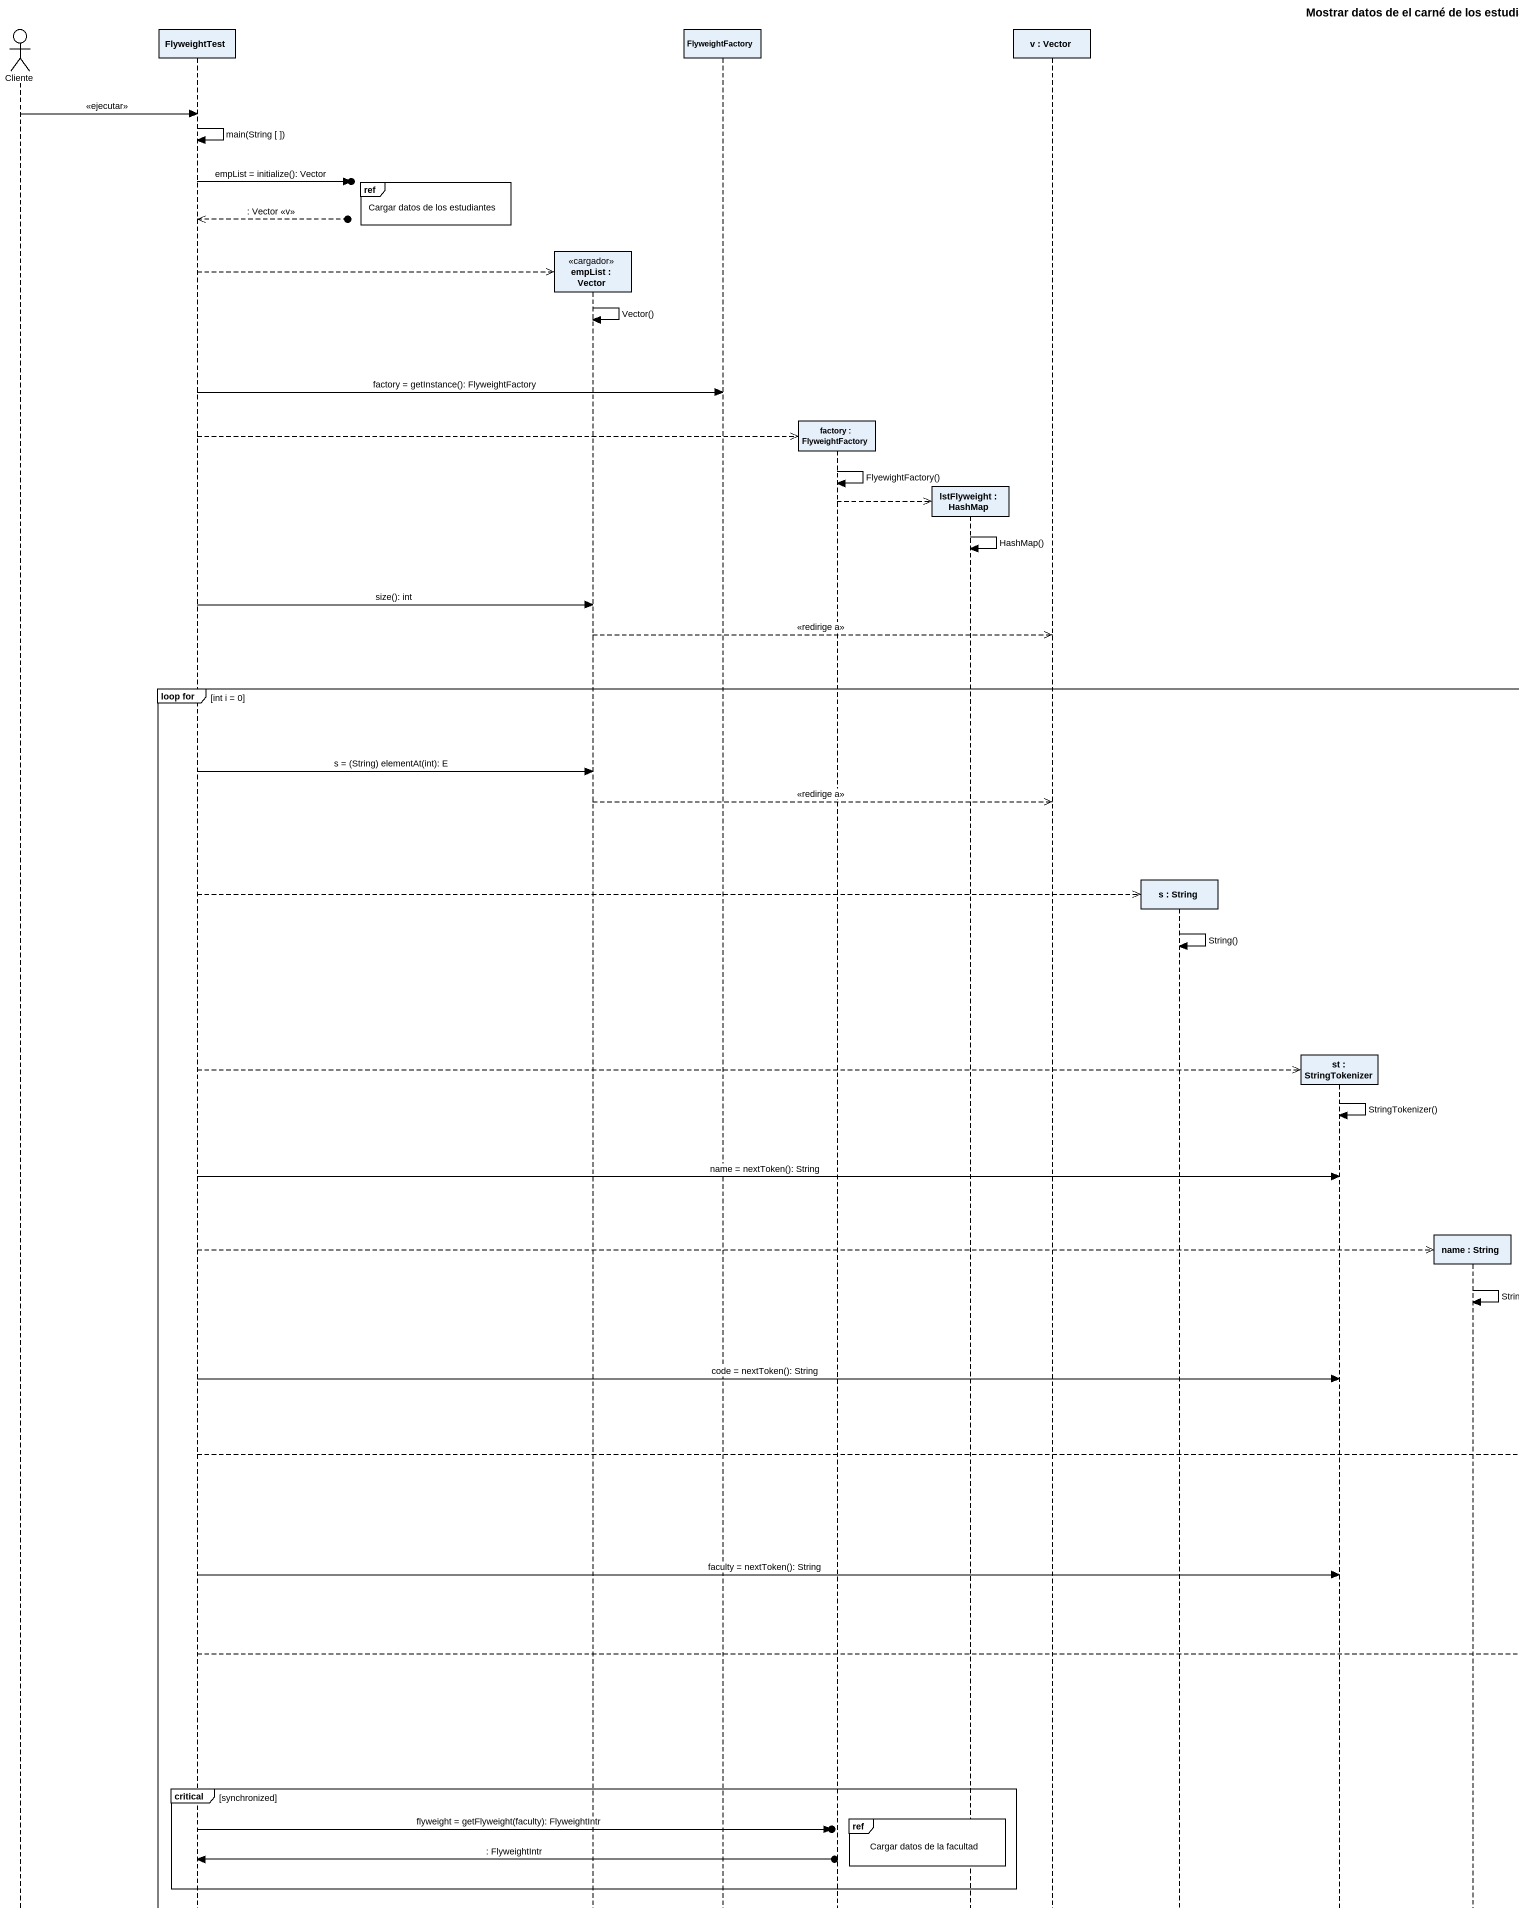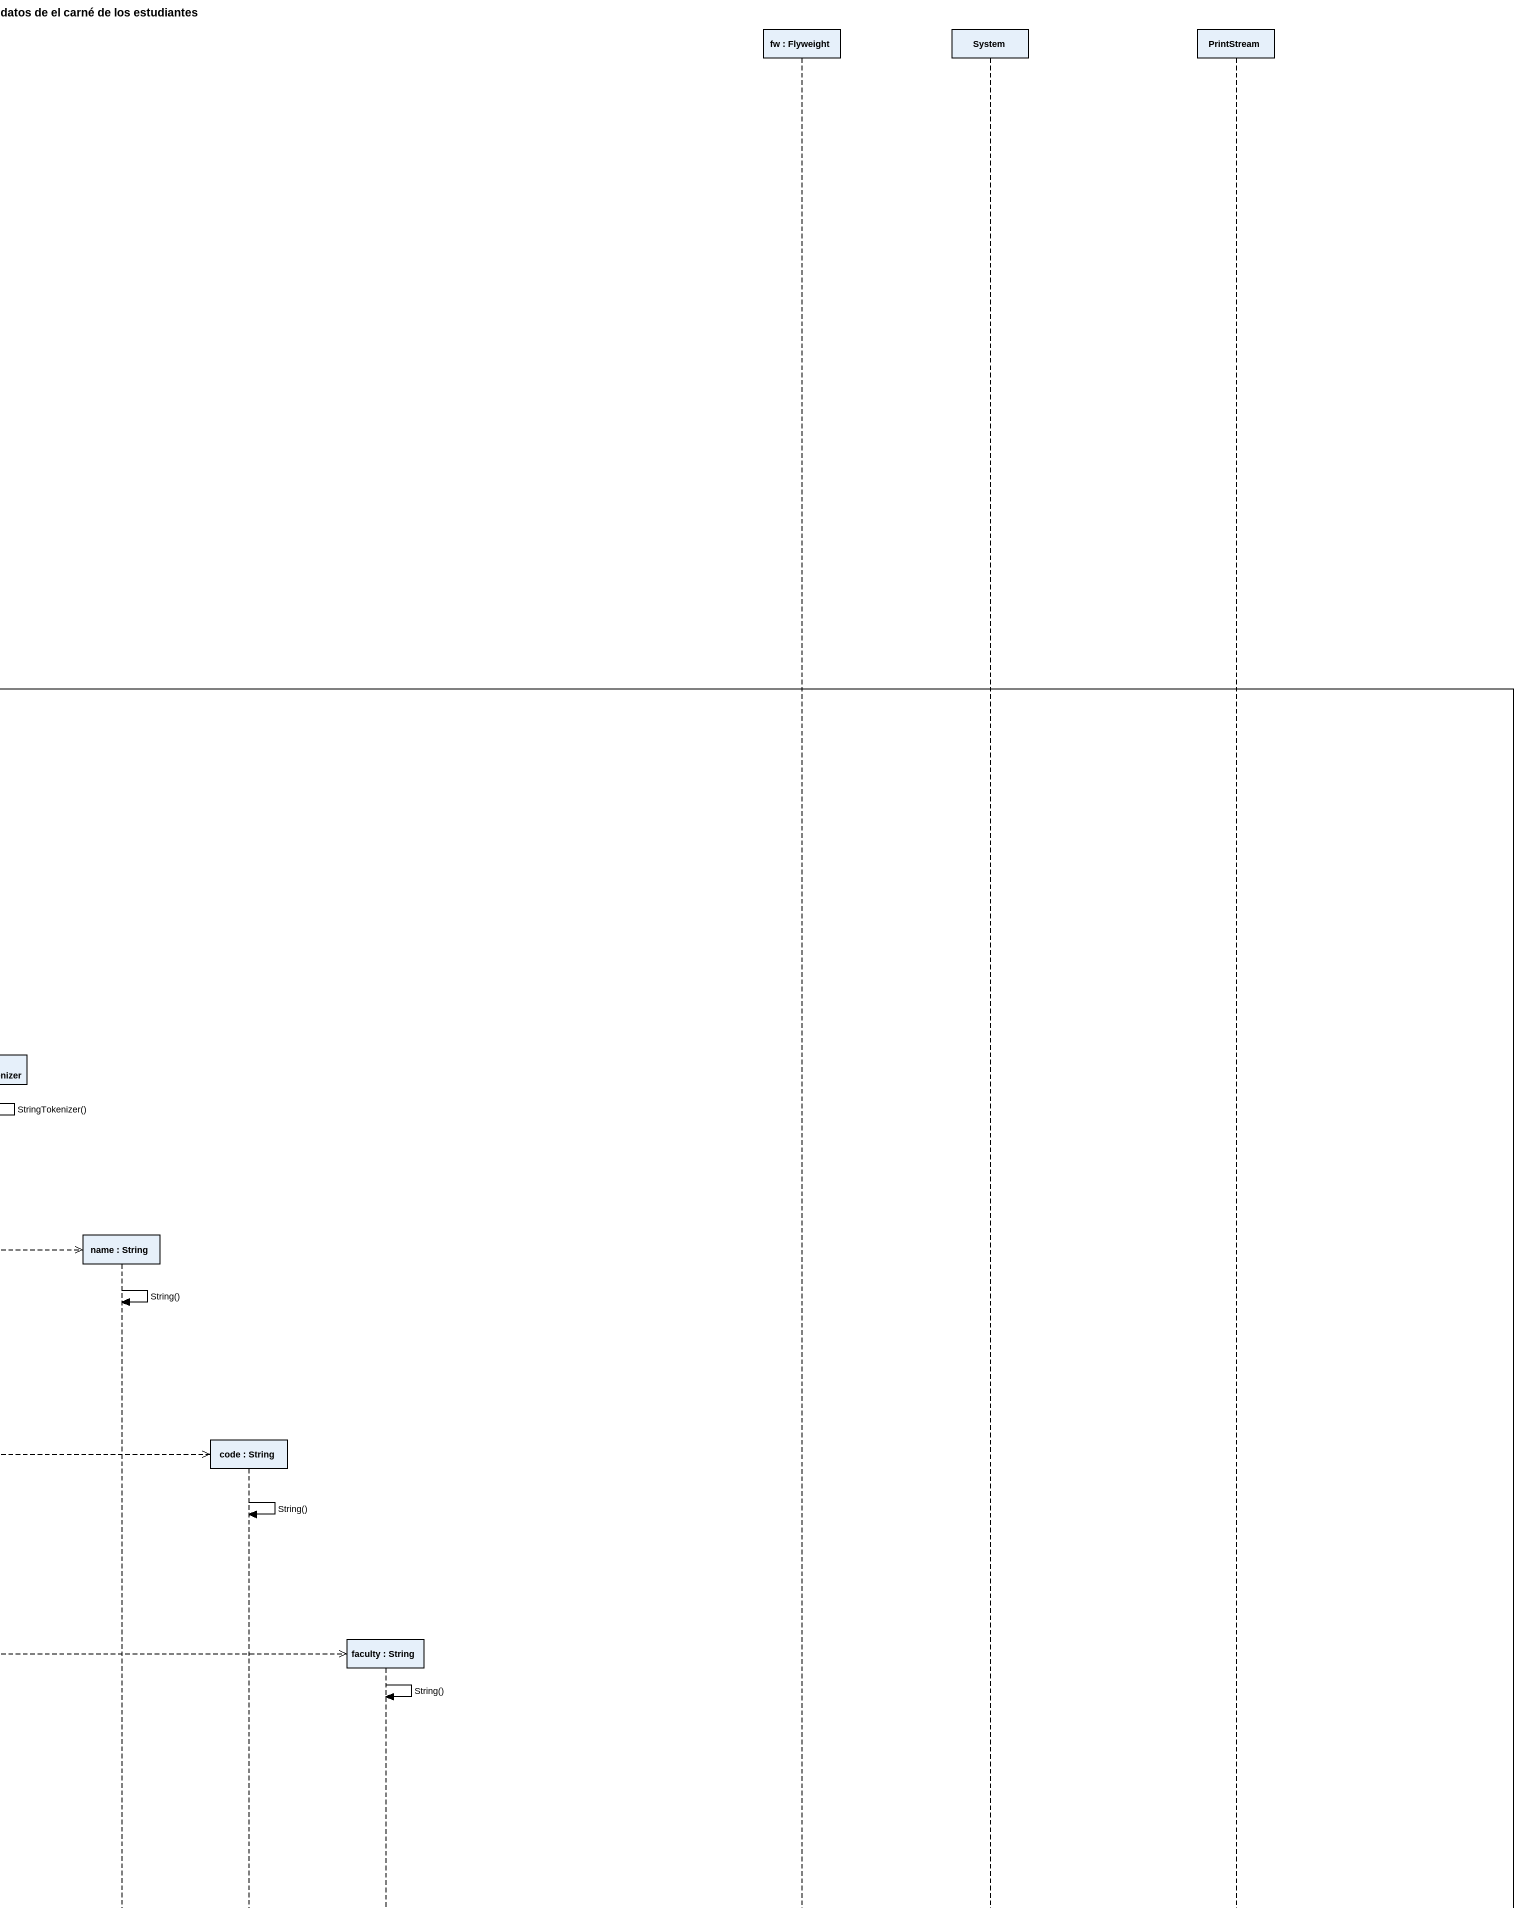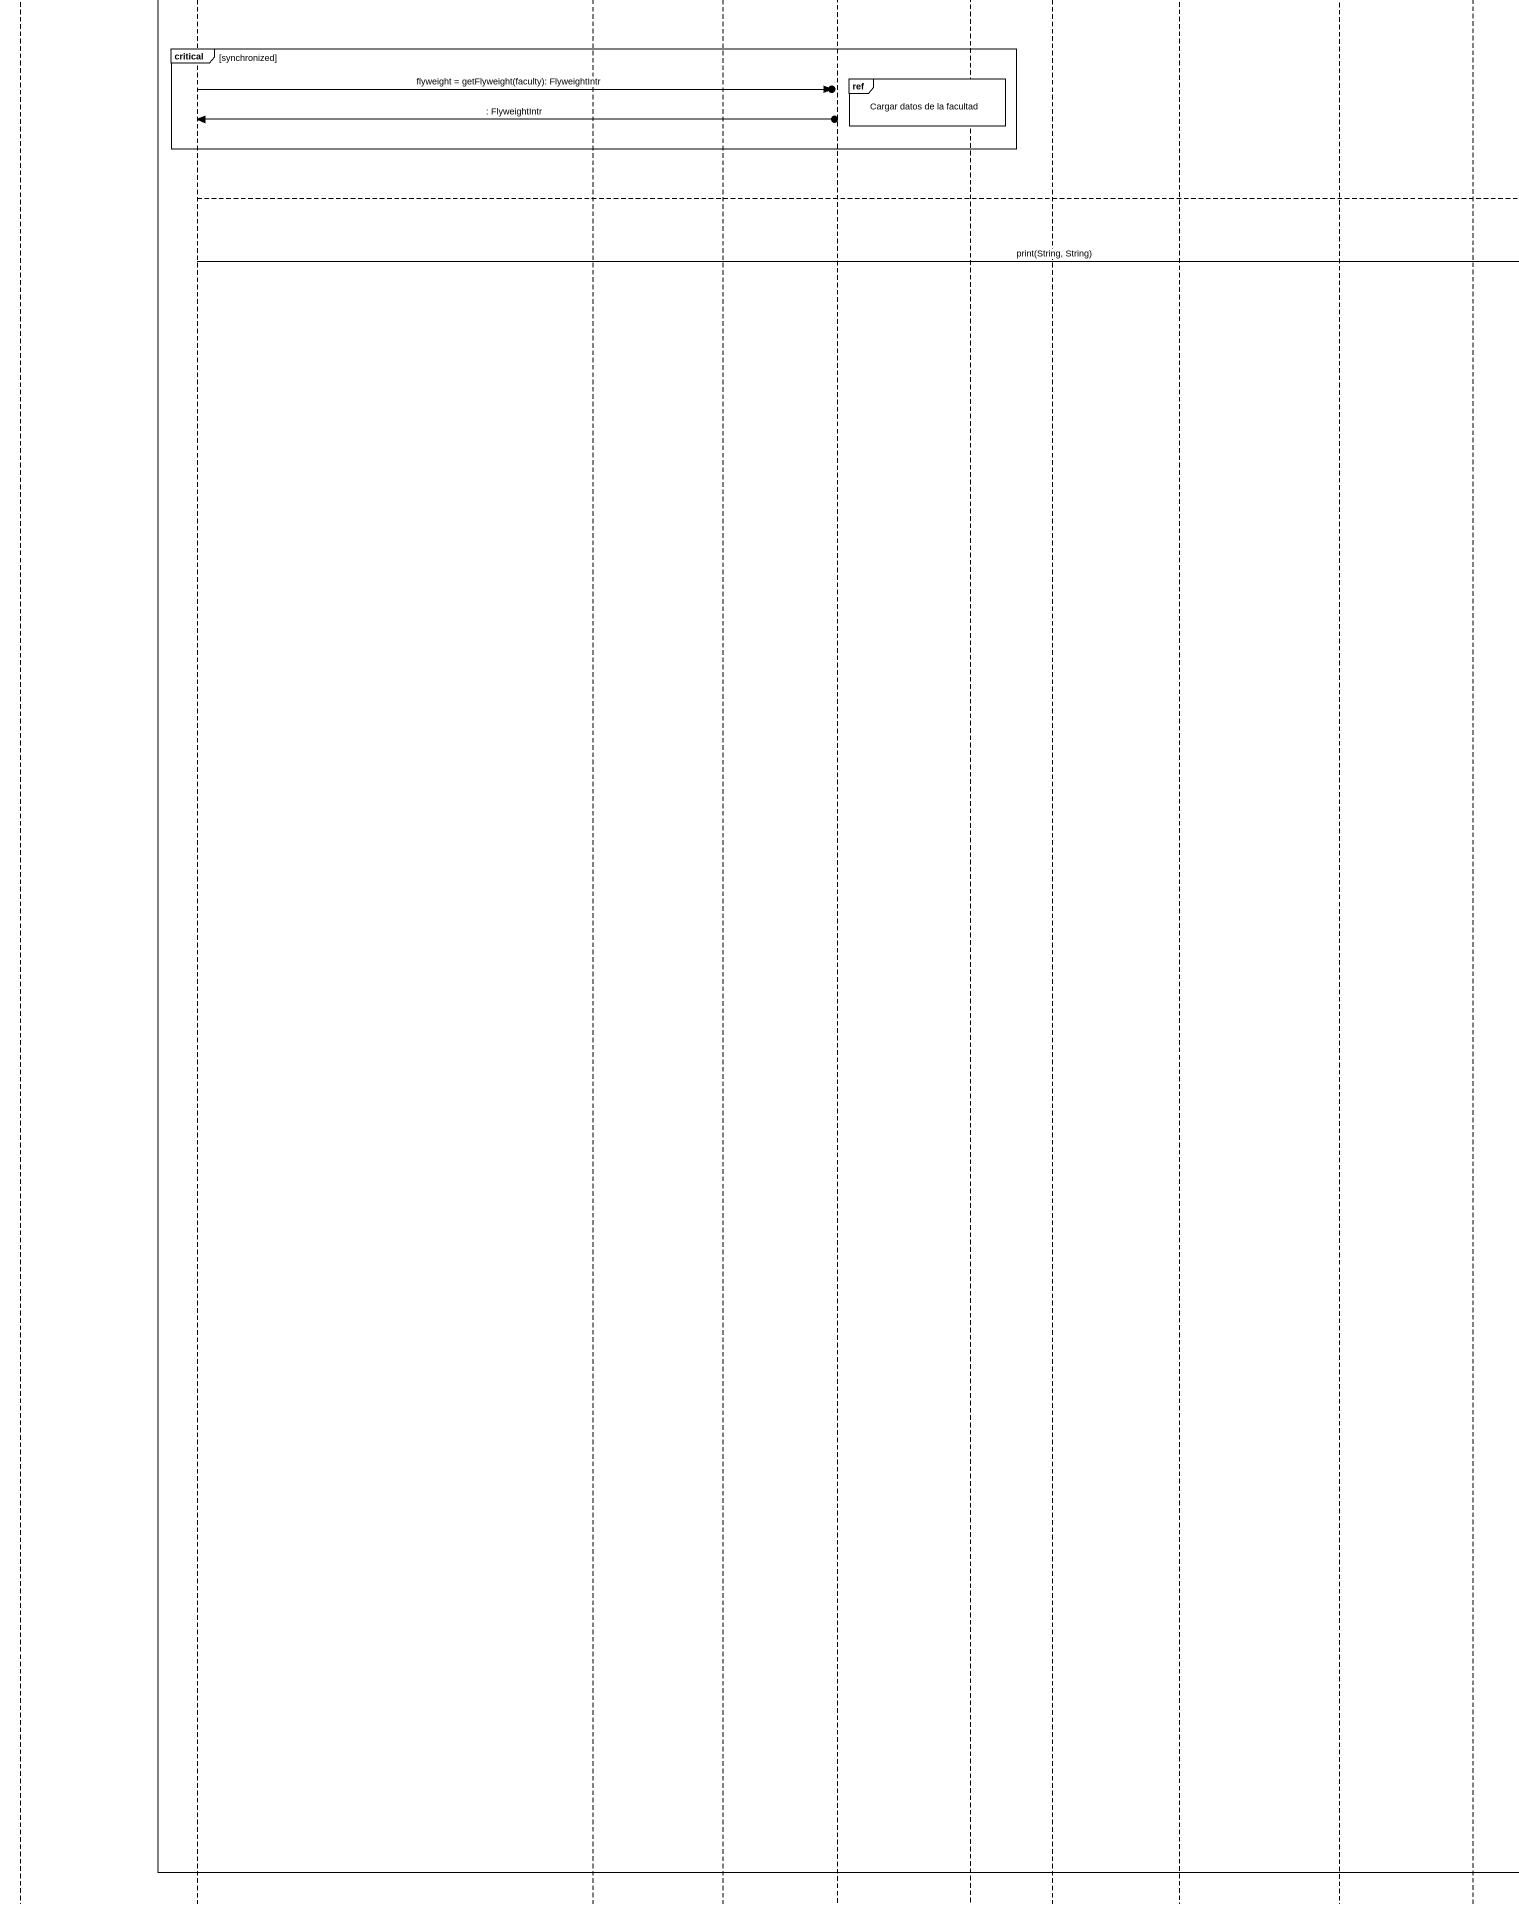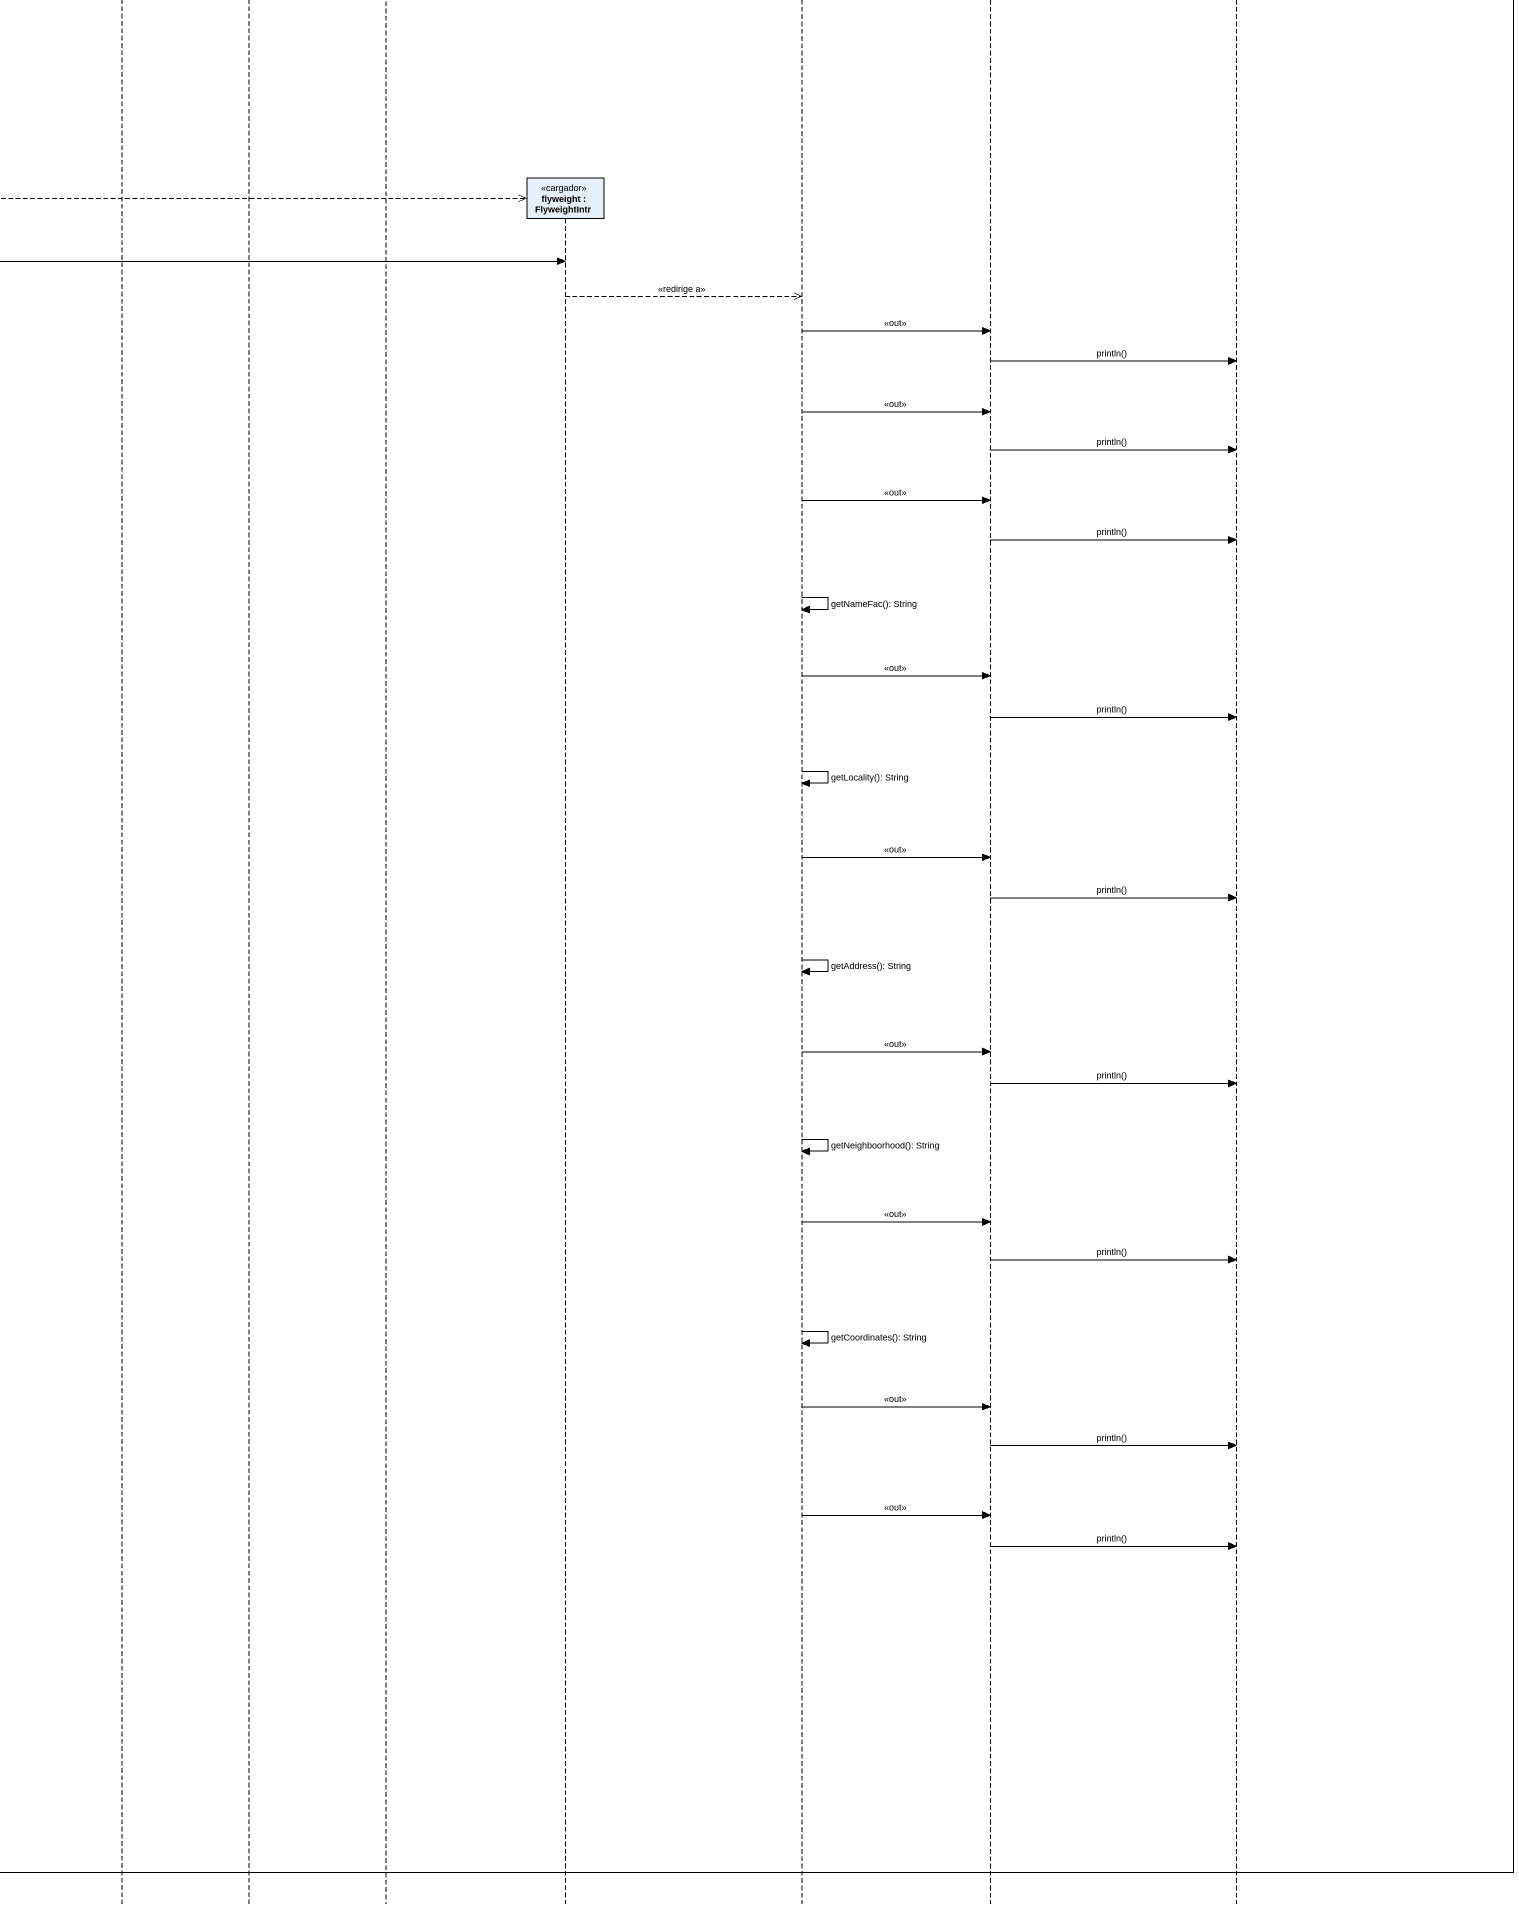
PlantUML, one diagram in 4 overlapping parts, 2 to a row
@startuml
title Mostrar datos de el carné de los estudiantes
hide footbox
actor Cliente
participant FlyweightTest
participant "empList : Vector" as empList <<cargador>>
participant FlyweightFactory
participant "factory : FlyweightFactory" as factory
participant "lstFlyweight : HashMap" as lstFlyweight
participant "v : Vector" as v
participant "s : String" as s
participant "st : StringTokenizer" as st
participant "name : String" as name
participant "code : String" as code
participant "faculty : String" as faculty
participant "flyweight : FlyweightIntr" as flyweight <<cargador>>
participant "fw : Flyweight" as fw
participant System
participant PrintStream

Cliente -> FlyweightTest : <<ejecutar>>
FlyweightTest -> FlyweightTest : main(String [ ])
FlyweightTest ->o] : empList = initialize(): Vector
ref over empList : Cargar datos de los estudiantes
FlyweightTest <<--o] : : Vector <<v>>
FlyweightTest -->> empList **
empList -> empList : Vector()
FlyweightTest -> FlyweightFactory : factory = getInstance(): FlyweightFactory
FlyweightTest -->> factory **
factory -> factory : FlyewightFactory()
factory -->> lstFlyweight **
lstFlyweight -> lstFlyweight : HashMap()
FlyweightTest -> empList : size(): int
empList -->> v : <<redirige a>>
group loop for [int i = 0]
  FlyweightTest -> empList : s = (String) elementAt(int): E
  empList -->> v : <<redirige a>>
  FlyweightTest -->> s **
  s -> s : String()
  FlyweightTest -->> st **
  st -> st : StringTokenizer()
  FlyweightTest -> st : name = nextToken(): String
  FlyweightTest -->> name **
  name -> name : String()
  FlyweightTest -> st : code = nextToken(): String
  FlyweightTest -->> code **
  code -> code : String()
  FlyweightTest -> st : faculty = nextToken(): String
  FlyweightTest -->> faculty **
  faculty -> faculty : String()
  critical synchronized
    ref over lstFlyweight : Cargar datos de la facultad
    FlyweightTest ->o] : flyweight = getFlyweight(faculty): FlyweightIntr
    FlyweightTest <-o] : : FlyweightIntr
  end
  FlyweightTest -->> flyweight **
  FlyweightTest -> flyweight : print(String, String)
  flyweight -->> fw : <<redirige a>>
  fw -> System : <<out>>
  System -> PrintStream : println()
  fw -> System : <<out>>
  System -> PrintStream : println()
  fw -> System : <<out>>
  System -> PrintStream : println()
  fw -> fw : getNameFac(): String
  fw -> System : <<out>>
  System -> PrintStream : println()
  fw -> fw : getLocality(): String
  fw -> System : <<out>>
  System -> PrintStream : println()
  fw -> fw : getAddress(): String
  fw -> System : <<out>>
  System -> PrintStream : println()
  fw -> fw : getNeighboorhood(): String
  fw -> System : <<out>>
  System -> PrintStream : println()
  fw -> fw : getCoordinates(): String
  fw -> System : <<out>>
  System -> PrintStream : println()
  fw -> System : <<out>>
  System -> PrintStream : println()
end
@enduml
